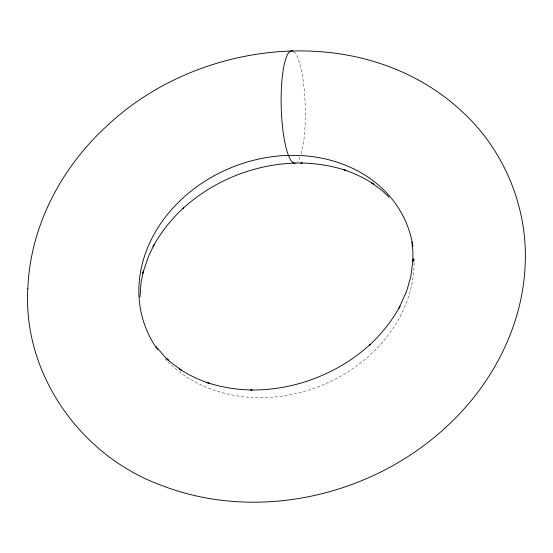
<?xml version="1.0" encoding="UTF-8"?>
<svg xmlns="http://www.w3.org/2000/svg" width="553" height="553" viewBox="0 0 553 553"><rect width="100%" height="100%" fill="white"/><g stroke="black" fill="none" stroke-linecap="round" stroke-linejoin="round"><path stroke-width="0.41" stroke-dasharray="2.77 2.07" d="M414.059 258.016A140.427 117.907 -21.4 0 1 321.182 385.614A140.427 117.907 -21.4 0 1 165.036 358.703M293.843 51.678A56.171 12.021 88.4 0 1 304.793 96.734A56.171 12.021 88.4 0 1 300.721 155.123M300.023 157.066A56.171 12.021 88.4 0 1 296.92 162.188"/><path stroke-width="0.83" d="M139.971 296.996L141.05 282.431L143.427 270.866L142.771 273.334L148.653 256.032L154.052 244.813L153.022 246.721C160.958 232.136 171.465 219.016 183.658 207.769L182.718 208.661C214.944 179.207 258.521 162.492 302.201 163.017L300.839 163.004C316.136 163.253 331.42 165.651 345.964 170.455L343.925 169.757C354.445 173.296 364.531 178.114 373.821 184.204L371.637 182.829L381.881 190.432L389.049 197.11M156.008 346.482L163.944 355.89L168.347 360.266L166.391 358.392L171.112 362.568L181.356 370.171L179.172 368.796C188.462 374.886 198.555 379.704 209.069 383.243L207.036 382.545C221.573 387.349 236.857 389.747 252.154 389.996L250.799 389.983C294.473 390.508 338.049 373.793 370.282 344.339L369.335 345.231C381.529 333.984 392.042 320.864 399.978 306.279L398.948 308.187L406.607 291.251L410.907 276.362L413.091 258.991L412.918 261.721L412.828 250.322L411.847 241.889M157.529 349.413A140.427 117.907 -21.4 0 1 231.811 167.386A140.427 117.907 -21.4 0 1 412.897 246.161M295.24 163.087A56.171 12.021 88.4 0 1 281.18 105.264A56.171 12.021 88.4 0 1 292.972 51.125M27.837 288.452C22.666 374.125 80.8 455.776 160.467 484.981C256.053 522.454 370.379 496.698 445.248 427.849L446.188 426.957C491.672 385.462 522.785 326.636 525.163 264.548C527.873 208.191 504.737 151.418 463.525 112.909C366.183 20.599 202.066 36.927 107.752 125.151L106.805 126.043C61.328 167.545 30.228 226.371 27.837 288.452"/></g></svg>
